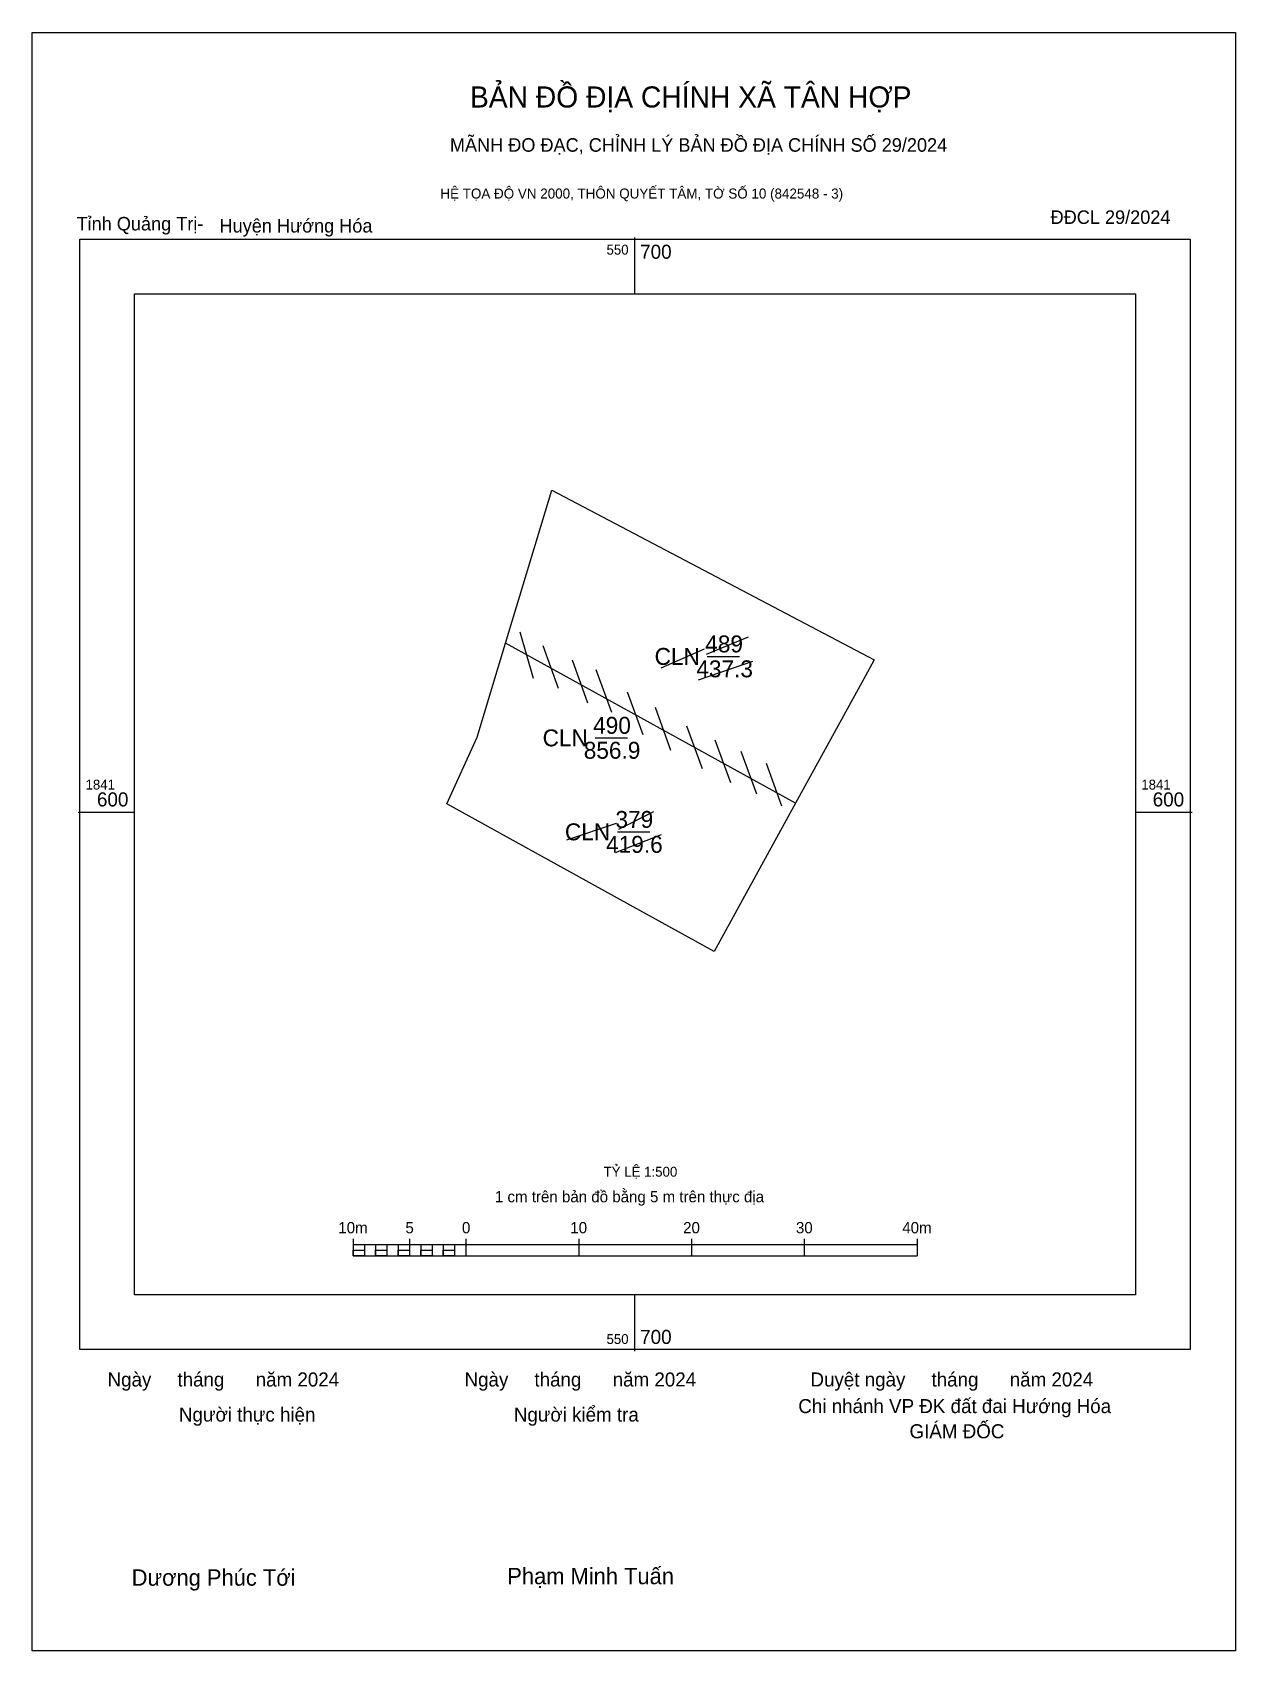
# Model space of a CAD drawing. Extents: x 550647 to 550753, y 1841526 to 1841669.
import ezdxf

# ---------------------------------------------------------------- set-up
doc = ezdxf.new("R2010")
doc.units = 0
for name, color, linetype in [('Level 10', 7, 'Continuous'), ('Level 13', 7, 'Continuous'), ('Level 15', 7, 'Continuous'), ('Level 49', 7, 'Continuous'), ('Level 6', 7, 'Continuous'), ('Level 62', 7, 'Continuous'), ('Level 63', 7, 'Continuous'), ('Level 9', 7, 'Continuous')]:
    doc.layers.add(name, color=color, linetype=linetype)

msp = doc.modelspace()

# ---------------------------------------------------------------- linework, layer by layer
at = {"layer": 'Level 10'}
msp.add_lwpolyline([(550720.65, 1841612.4), (550714.27, 1841600.78), (550707.06, 1841587.63), (550700.74, 1841591.12), (550683.35, 1841600.72), (550686.05, 1841606.64), (550688.57, 1841614.98), (550692.67, 1841628.53), (550721.25, 1841613.49)], close=True, dxfattribs=at)
at = {"layer": 'Level 15'}
msp.add_lwpolyline([(550646.61, 1841669.12), (550753.29, 1841669.12), (550753.29, 1841525.66), (550646.61, 1841525.66)], close=True, dxfattribs=at)
at = {"layer": 'Level 49'}
msp.add_line((550714.28, 1841600.78), (550688.57, 1841614.98), dxfattribs=at)
at = {"layer": 'Level 62'}
msp.add_lwpolyline([(550655.67, 1841645.95), (550744.43, 1841645.95), (550744.43, 1841557.2), (550655.67, 1841557.2)], close=True, dxfattribs=at)
at = {"layer": 'Level 63'}
for p, q in [((550700, 1841650.95), (550700, 1841645.95)), ((550650.67, 1841600), (550655.67, 1841600)), ((550744.43, 1841600), (550749.43, 1841600)), ((550675.05, 1841562.16), (550675.05, 1841560.66)), ((550680.05, 1841562.16), (550680.05, 1841560.66)), ((550685.05, 1841562.16), (550685.05, 1841560.66)), ((550695.05, 1841562.16), (550695.05, 1841560.66)), ((550705.05, 1841562.16), (550705.05, 1841560.66)), ((550715.05, 1841562.16), (550715.05, 1841560.66)), ((550725.05, 1841562.16), (550725.05, 1841560.66)), ((550675.05, 1841561.66), (550725.05, 1841561.66)), ((550676.05, 1841561.66), (550676.05, 1841560.66)), ((550677.05, 1841561.66), (550677.05, 1841560.66)), ((550678.05, 1841561.66), (550678.05, 1841560.66)), ((550679.05, 1841561.66), (550679.05, 1841560.66)), ((550680.05, 1841561.66), (550680.05, 1841560.66)), ((550681.05, 1841561.66), (550681.05, 1841560.66)), ((550682.05, 1841561.66), (550682.05, 1841560.66)), ((550683.05, 1841561.66), (550683.05, 1841560.66)), ((550684.05, 1841561.66), (550684.05, 1841560.66)), ((550685.05, 1841561.66), (550685.05, 1841560.66)), ((550675.05, 1841560.66), (550725.05, 1841560.66)), ((550700, 1841557.2), (550700, 1841552.2))]:
    msp.add_line(p, q, dxfattribs=at)
for points in [[(550650.83, 1841650.8), (550749.27, 1841650.8), (550749.27, 1841552.35), (550650.83, 1841552.35)], [(550675.05, 1841561.16), (550676.05, 1841561.16), (550676.05, 1841560.66), (550675.05, 1841560.66)], [(550675.05, 1841561.16), (550676.05, 1841561.16), (550676.05, 1841560.66), (550675.05, 1841560.66)], [(550677.05, 1841561.16), (550678.05, 1841561.16), (550678.05, 1841560.66), (550677.05, 1841560.66)], [(550679.05, 1841561.16), (550680.05, 1841561.16), (550680.05, 1841560.66), (550679.05, 1841560.66)], [(550681.05, 1841561.16), (550682.05, 1841561.16), (550682.05, 1841560.66), (550681.05, 1841560.66)], [(550683.05, 1841561.16), (550684.05, 1841561.16), (550684.05, 1841560.66), (550683.05, 1841560.66)]]:
    msp.add_lwpolyline(points, close=True, dxfattribs=at)
at = {"layer": 'Level 9'}
for p, q in [((550689.83, 1841615.97), (550691.02, 1841611.86)), ((550710.09, 1841615.5), (550706.34, 1841613.96)), ((550691.86, 1841614.78), (550693.23, 1841610.98)), ((550706.16, 1841614.44), (550702.32, 1841612.76)), ((550694.46, 1841613.49), (550695.83, 1841609.69)), ((550696.58, 1841612.65), (550697.95, 1841608.85)), ((550710.45, 1841613.34), (550705.63, 1841611.7)), ((550706.45, 1841613.8), (550709.32, 1841613.8)), ((550699.36, 1841610.67), (550700.73, 1841606.87)), ((550701.84, 1841609.3), (550703.2, 1841605.5)), ((550704.62, 1841607.66), (550705.99, 1841603.86)), ((550696.51, 1841606.58), (550699.38, 1841606.58)), ((550707.13, 1841606.42), (550708.5, 1841602.62)), ((550709.43, 1841605.41), (550710.8, 1841601.61)), ((550711.67, 1841604.35), (550713.04, 1841600.55)), ((550701.67, 1841600.02), (550698.57, 1841598.46)), ((550698.36, 1841598.99), (550693.97, 1841597.5)), ((550698.49, 1841598.25), (550701.36, 1841598.25)), ((550702.35, 1841597.98), (550698.29, 1841596.39))]:
    msp.add_line(p, q, dxfattribs=at)

# ---------------------------------------------------------------- texts
at = {"layer": 'Level 13'}
for s, p in [('489', (550706.27, 1841614.16)), ('CLN', (550701.78, 1841613.05)), ('437.3', (550705.48, 1841611.95)), ('490', (550696.33, 1841606.94)), ('CLN', (550691.85, 1841605.83)), ('856.9', (550695.5, 1841604.73)), ('379', (550698.31, 1841598.6)), ('CLN', (550693.83, 1841597.5)), ('419.6', (550697.48, 1841596.39))]:
    msp.add_text(s, height=1.5, dxfattribs=at).set_placement(p)
at = {"layer": 'Level 6'}
msp.add_text('TỶ LỆ 1:500', height=0.879, dxfattribs=at).set_placement((550697.26, 1841567.68))
at = {"layer": 'Level 63'}
for s, height, p in [('BẢN ĐỒ ĐỊA CHÍNH XÃ TÂN HỢP', 1.8718, (550685.41, 1841662.46)), ('MÃNH ĐO ĐẠC, CHỈNH LÝ BẢN ĐỒ ĐỊA CHÍNH SỐ 29/2024', 1.2011, (550683.63, 1841658.54)), ('HỆ TỌA ĐỘ VN 2000, THÔN QUYẾT TÂM, TỜ SỐ 10 (842548 - 3)', 0.8891, (550682.79, 1841654.39)), ('550', 0.875, (550697.52, 1841649.42)), ('700', 1.25, (550700.5, 1841649.05)), ('1841', 0.875, (550651.33, 1841602)), ('1841', 0.875, (550744.93, 1841602)), ('600', 1.25, (550652.34, 1841600.5)), ('600', 1.25, (550745.94, 1841600.5)), ('1 cm trên bản đồ bằng 5 m trên thực địa', 1, (550687.62, 1841565.41)), ('10m', 1, (550673.74, 1841562.66)), ('5', 1, (550679.69, 1841562.66)), ('0', 1, (550684.7, 1841562.66)), ('10', 1, (550694.31, 1841562.66)), ('20', 1, (550704.31, 1841562.66)), ('30', 1, (550714.31, 1841562.66)), ('40m', 1, (550723.74, 1841562.66)), ('550', 0.875, (550697.52, 1841552.85)), ('700', 1.25, (550700.5, 1841552.85)), ('Ngày     tháng      năm 2024', 1.2442, (550653.28, 1841549.08)), ('Ngày     tháng      năm 2024', 1.2442, (550684.93, 1841549.08)), ('Duyệt ngày     tháng      năm 2024', 1.2442, (550715.6, 1841549.08)), ('Chi nhánh VP ĐK đất đai Hướng Hóa', 1.2442, (550714.52, 1841546.72)), ('Người thực hiện', 1.2442, (550659.61, 1841545.97)), ('Người kiểm tra', 1.2442, (550689.3, 1841545.97)), ('GIÁM ĐỐC', 1.244, (550724.38, 1841544.49)), ('Dương Phúc Tới', 1.4512, (550655.42, 1841531.42)), ('Phạm Minh Tuấn', 1.4512, (550688.72, 1841531.55))]:
    msp.add_text(s, height=height, dxfattribs=at).set_placement(p)
at = {"layer": 'Level 9'}
for s, p in [('Tỉnh Quảng Trị-', (550650.53, 1841651.56)), ('Huyện Hướng Hóa', (550663.21, 1841651.38)), ('ĐĐCL 29/2024', (550736.89, 1841652.14))]:
    msp.add_text(s, height=1.2011, dxfattribs=at).set_placement(p)

doc.saveas('drawing.dxf')
